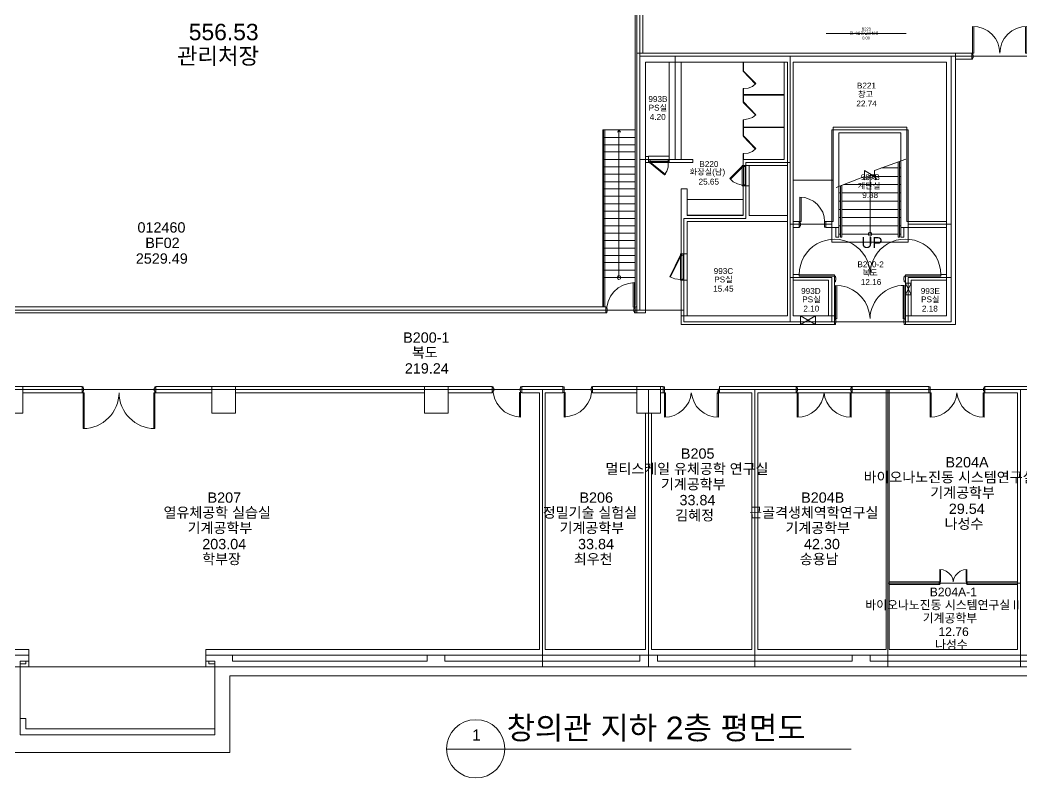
# Model space of a CAD drawing. Header units: millimetres. Extents: x -750 to 93466, y 13039 to 66109.
# Drawn here: x 40358 to 74316, y 13039 to 38732 of the extents above; entities that cross this region are included whole.
import ezdxf

# ---------------------------------------------------------------- set-up
doc = ezdxf.new("R2010")
doc.units = ezdxf.units.MM
doc.layers.add('PDF_문자', color=7, linetype='Continuous')
doc.layers.add('PDF_형상', color=7, linetype='Continuous')
doc.styles.add('PDF 맑은고딕', font='Arial.ttf')

msp = doc.modelspace()

# ---------------------------------------------------------------- linework, layer by layer
at = {"layer": 'PDF_형상', "lineweight": 5}
for points in [[(61864, 49514), (93466, 49514), (93466, 44109), (90768, 44109), (90768, 14398), (83112, 14398), (83112, 16506), (47464, 16506), (47464, 13904), (39855, 13904), (39855, 14398), (32703, 14398), (32703, 16506), (10951, 16506), (10951, 51214), (40159, 51214), (61864, 51214), (61864, 49514), (61864, 51214)], [(61275, 49514), (61265, 49514), (61265, 49011), (61265, 37603), (72065, 37603), (72065, 28408), (70365, 28408), (70365, 28703), (71761, 28703), (71761, 37308), (66565, 37308), (66565, 28703), (67962, 28703), (67962, 28408), (62766, 28408), (62766, 28703)], [(61066, 48963), (61208, 48963), (61208, 29054)], [(61465, 37603), (61465, 48507), (81963, 48507), (81963, 44404), (82162, 44404), (82162, 48507), (89771, 48507), (89771, 47557), (90170, 47557)], [(72683, 38515), (72683, 37603), (72645, 37603), (72645, 38515), (72825, 38496), (72996, 38448), (73158, 38363), (73300, 38249), (73414, 38106), (73499, 37954), (73547, 37774), (73566, 37603), (73585, 37774), (73632, 37954), (73718, 38106), (73832, 38249), (73974, 38363), (74126, 38448), (74307, 38496), (74478, 38515), (74478, 37603), (74440, 37603), (74440, 38515)], [(67677, 38277), (70393, 38277)], [(61265, 37603), (61265, 28807), (61560, 28807), (61560, 37308), (66366, 37308), (66366, 28703), (62766, 28703), (62766, 29909), (62965, 29909), (62965, 30802)], [(72065, 37603), (72616, 37603), (72645, 37603), (72645, 37555), (72664, 37555), (72664, 37451), (72645, 37451), (72645, 37403), (72616, 37403), (72616, 37603)], [(72065, 37403), (72616, 37403)], [(62358, 37308), (62358, 33908), (62567, 33908), (63165, 33908), (63165, 34003), (62567, 34003), (62567, 37308)], [(62766, 37308), (62766, 34003)], [(64884, 34202), (64865, 34202), (64865, 34003), (66261, 34003), (66261, 37308)], [(64865, 37308), (64865, 37004), (64884, 37004), (64884, 37308)], [(65283, 36558), (64865, 36995), (64884, 37004), (64865, 37004)], [(66261, 36207), (64884, 36207), (64884, 36406), (65036, 36425), (65179, 36482), (65293, 36577), (64884, 37004)], [(64884, 36406), (64865, 36406), (64865, 35960), (64884, 35960), (64865, 35941), (65283, 35513)], [(33007, 36216), (33007, 34706), (33007, 34668), (33007, 29007), (32855, 29007), (32855, 28807), (60211, 28807)], [(66261, 35105), (64884, 35105), (64884, 35352), (65036, 35380), (65179, 35428), (65293, 35523), (64884, 35960), (64884, 36188), (66261, 36188)], [(65283, 34354), (64865, 34791), (64884, 34810), (64865, 34810), (64865, 35352), (64884, 35352)], [(61208, 35010), (60116, 35010), (60116, 29007), (60211, 29007), (33206, 29007), (33206, 34668), (33007, 34668), (33206, 34668), (33206, 34706), (33007, 34706)], [(60135, 35010), (60135, 29007)], [(60182, 35010), (60182, 29007)], [(60610, 34934), (60657, 35010), (60714, 34934)], [(60657, 35010), (60657, 30004)], [(64884, 34003), (64884, 34202), (65036, 34221), (65179, 34278), (65293, 34373), (64884, 34810), (64884, 35086), (66261, 35086)], [(68009, 31704), (68009, 31372), (68114, 31372), (68114, 31704), (67667, 31704), (67667, 31904), (67914, 31904), (67914, 35105), (70412, 35105), (70412, 31904), (71761, 31904)], [(60116, 34753), (61208, 34753)], [(68114, 31704), (68114, 34905), (70213, 34905), (70213, 31704), (71761, 31704)], [(60116, 34506), (61208, 34506)], [(60116, 34259), (61208, 34259)], [(60116, 34003), (61208, 34003)], [(61560, 34107), (61664, 34107)], [(61664, 33917), (61664, 34117), (62358, 34117)], [(62320, 33993), (61712, 33993)], [(64865, 34003), (64865, 33803), (66366, 33803)], [(70384, 34012), (69320, 33632), (69320, 33433), (68978, 33632), (68978, 33433), (68019, 33053)], [(60116, 33756), (61208, 33756)], [(61664, 33908), (61560, 33908)], [(61693, 33898), (62206, 33480)], [(62320, 33936), (61712, 33936)], [(64865, 32103), (62965, 32103), (64865, 32103), (64865, 33110), (65065, 33110), (65065, 33803)], [(64837, 33775), (64419, 33357)], [(64875, 33148), (64875, 33765)], [(64932, 33148), (64932, 33765)], [(70118, 33718), (69558, 33718)], [(70118, 33917), (70118, 31372), (70165, 31372), (70165, 33936)], [(70165, 33718), (70213, 33718)], [(70213, 33946), (70213, 31885)], [(60116, 33509), (61208, 33509)], [(66565, 33309), (67914, 33309)], [(69168, 31476), (69168, 33471)], [(70118, 33433), (69320, 33433)], [(70165, 33433), (70213, 33433)], [(60116, 33252), (61208, 33252)], [(60116, 33005), (61208, 33005)], [(62965, 32103), (62965, 33005), (62766, 33005), (62766, 32103), (62766, 30802), (62965, 30802), (62965, 31904), (66366, 31904)], [(66366, 32103), (65065, 32103), (65065, 33110)], [(68114, 33091), (68114, 31885)], [(68161, 33110), (68161, 31372), (68209, 31372), (68209, 33129)], [(70118, 33157), (68285, 33157)], [(70165, 33157), (70213, 33157)], [(60116, 32758), (61208, 32758)], [(66831, 32730), (66831, 31904), (66793, 31904), (66793, 32730), (66955, 32711), (67107, 32664), (67249, 32588), (67382, 32483), (67477, 32360), (67563, 32217), (67610, 32065), (67629, 31904)], [(68161, 32872), (68114, 32872)], [(70118, 32872), (68209, 32872)], [(70165, 32872), (70213, 32872)], [(60116, 32502), (61208, 32502)], [(68161, 32597), (68114, 32597)], [(68161, 32312), (68114, 32312)], [(70118, 32597), (68209, 32597)], [(70118, 32312), (68209, 32312)], [(70165, 32597), (70213, 32597)], [(70165, 32312), (70213, 32312)], [(60116, 32255), (61208, 32255)], [(62965, 32122), (64865, 32122)], [(68161, 32037), (68114, 32037)], [(70118, 32037), (68209, 32037)], [(70165, 32037), (70213, 32037)], [(60116, 31752), (61208, 31752)], [(66565, 31904), (66765, 31904), (66765, 31704), (66565, 31704)], [(68161, 31752), (68114, 31752)], [(70118, 31752), (68209, 31752)], [(70165, 31752), (70213, 31752)], [(70213, 31704), (70213, 31372), (70317, 31372), (70317, 31704)], [(60116, 31505), (61208, 31505)], [(60116, 31258), (61208, 31258)], [(68161, 31476), (68114, 31476), (68161, 31476), (68114, 31476)], [(70118, 31476), (68209, 31476)], [(70165, 31476), (70213, 31476), (70165, 31476), (70213, 31476)], [(60116, 31001), (61208, 31001)], [(60116, 30754), (61208, 30754)], [(62747, 30773), (62766, 30764), (62405, 30023)], [(62785, 29947), (62785, 30764)], [(62842, 29947), (62842, 30764)], [(60116, 30507), (61208, 30507)], [(60116, 30251), (61208, 30251)], [(60116, 30004), (61208, 30004)], [(62965, 29909), (62965, 28703)], [(67962, 28703), (67962, 30051), (66765, 30051), (66765, 30108), (66565, 30108)], [(67762, 28703), (67762, 29909), (66565, 29909)], [(71761, 30108), (71562, 30108), (71562, 30051), (70365, 30051), (70365, 28703)], [(70564, 28703), (70564, 29909), (71761, 29909)], [(61142, 29833), (61142, 28997), (61180, 28997), (61180, 29833), (60980, 29804), (60800, 29747), (60629, 29652), (60486, 29519), (60372, 29367), (60287, 29187), (60249, 28997)], [(70327, 29738), (70327, 28608), (70289, 28608), (70289, 29738)], [(70564, 29814), (70365, 29415), (70564, 29415), (70365, 29814), (70564, 29814), (70564, 29415)], [(60211, 29007), (60211, 28798)], [(61208, 28798), (61208, 29007), (61265, 29007)], [(61208, 28807), (61265, 28807), (61265, 28997), (61265, 28798)], [(66812, 28703), (67316, 28408), (67316, 28703), (66812, 28408), (66812, 28703), (67316, 28703)], [(40454, 26100), (42458, 26100), (42458, 26309), (35486, 26309), (35486, 26299)], [(46856, 26100), (44956, 26100), (44927, 26100), (44927, 26157), (44908, 26157), (44908, 26252), (44927, 26252), (44927, 26299), (44956, 26299), (44956, 26100), (44956, 26309), (54065, 26309)], [(61560, 25407), (61560, 17399), (58159, 17399), (58159, 26100), (58758, 26100), (58758, 26309), (57361, 26309), (57361, 26100), (57960, 26100), (57960, 17399), (46656, 17399), (46656, 17200), (46960, 17200), (47559, 17200), (47559, 17000), (54160, 17000), (54160, 17200), (54759, 17200), (54759, 17000), (61360, 17000), (61360, 17200), (61959, 17200), (61959, 17000), (68560, 17000), (68560, 17200), (69168, 17200), (69168, 17000), (75770, 17000)], [(54863, 26100), (56364, 26100), (56364, 26309), (53809, 26309)], [(62158, 26100), (62196, 26100), (62196, 26157), (62206, 26157), (62206, 26252), (62196, 26252), (62196, 26299), (62158, 26299), (62158, 26100), (62158, 26309), (59764, 26309), (59764, 26100), (61265, 26100)], [(61759, 25407), (61759, 17399), (65160, 17399), (65160, 26100), (64067, 26100), (64067, 26309), (71163, 26309), (71163, 26100), (65359, 26100), (65359, 17399), (69710, 17399), (69710, 26204)], [(62063, 26100), (62158, 26100), (62158, 26309)], [(64067, 26214), (64029, 26214), (64029, 26166), (64010, 26166), (64010, 26071), (64029, 26071)], [(64029, 26157), (64029, 26100), (64067, 26100), (64067, 26299)], [(66660, 26100), (66660, 26309)], [(68560, 26309), (68560, 26100), (69662, 26100)], [(69814, 26204), (69814, 17399), (74164, 17399), (74164, 26100), (73063, 26100), (73063, 26309), (75665, 26309)], [(47663, 26100), (54065, 26100)], [(57285, 25274), (57285, 26109), (57323, 26109), (57323, 25274), (57133, 25302), (56953, 25359), (56782, 25454), (56639, 25587), (56516, 25739), (56440, 25919), (56392, 26109)], [(58834, 25274), (58834, 26109), (58796, 26109), (58796, 25274), (58986, 25302), (59175, 25359), (59337, 25454), (59489, 25587), (59603, 25739), (59688, 25919), (59726, 26109)], [(63991, 25274), (63991, 26100), (64029, 26100), (64029, 25274), (63858, 25283), (63697, 25331), (63545, 25407), (63412, 25511), (63288, 25634), (63203, 25777), (63146, 25938), (63108, 26100), (63079, 25938), (63022, 25777), (62927, 25634), (62813, 25511), (62680, 25407), (62529, 25331), (62367, 25283), (62196, 25274), (62196, 26100), (62234, 26100), (62234, 25274)], [(68494, 25274), (68494, 26100), (68532, 26100), (68532, 25274), (68361, 25283), (68199, 25331), (68047, 25407), (67905, 25511), (67791, 25634), (67705, 25777), (67639, 25938), (67610, 26100), (67582, 25938), (67525, 25777), (67430, 25634), (67316, 25511), (67183, 25407), (67031, 25331), (66869, 25283), (66698, 25274), (66698, 26100), (66736, 26100), (66736, 25274)], [(72996, 25274), (72996, 26100), (73034, 26100), (73034, 25274), (72863, 25283), (72702, 25331), (72550, 25407), (72407, 25511), (72293, 25634), (72208, 25777), (72141, 25938), (72113, 26100), (72084, 25938), (72027, 25777), (71932, 25634), (71818, 25511), (71685, 25407), (71533, 25331), (71362, 25283), (71201, 25274), (71201, 26100), (71239, 26100), (71239, 25274)], [(72426, 20106), (72426, 19688), (72445, 19688), (72445, 20106), (72331, 20097), (72227, 20049), (72141, 19983), (72065, 19897), (72008, 19802), (71989, 19688), (71970, 19802), (71913, 19897), (71837, 19983), (71752, 20049), (71647, 20097), (71533, 20106), (71533, 19688), (71552, 19688), (71552, 20106)], [(69814, 19593), (71514, 19593), (71533, 19593), (71533, 19622), (71543, 19622), (71543, 19669), (71533, 19669), (71533, 19688), (71514, 19688), (69814, 19688)], [(71514, 19688), (71514, 19593), (71514, 19688)], [(74164, 19688), (72464, 19688), (72464, 19593), (74164, 19593)], [(39760, 17200), (40653, 17200), (40653, 17399), (36008, 17399)], [(40653, 17000), (40359, 17000), (40359, 14502), (46960, 14502), (46960, 17000), (46656, 17000)], [(40359, 16905), (40558, 16905), (40558, 17000)], [(40653, 17200), (40653, 17000), (40653, 16801)], [(46656, 17200), (46656, 17000), (46656, 16801)], [(46960, 16905), (46761, 16905), (46761, 17000)], [(83568, 17200), (47559, 17200)], [(40359, 16801), (40653, 16801), (46656, 16801), (46960, 16801)], [(46960, 14702), (40558, 14702), (40558, 15053), (40359, 15053)], [(54816, 14018), (68522, 14018)]]:
    msp.add_lwpolyline(points, dxfattribs=at)
for points in [[(18854, 16801), (90464, 16801), (90464, 48612), (61360, 48612), (33102, 48612), (33102, 49106), (26253, 49106), (11255, 49106), (11255, 28902), (11255, 16801)], [(61360, 48612), (33102, 48612), (33102, 28902), (61360, 28902)], [(82067, 48612), (61360, 48612), (61360, 37508), (75067, 37508), (75067, 41507), (82067, 41507)], [(18455, 28902), (62861, 28902), (62861, 28807), (62861, 28503), (67867, 28503), (71913, 28503), (71913, 37508), (78866, 37508), (78866, 34003), (76311, 34003), (76311, 28503), (84964, 28503), (84964, 26204), (18455, 26204)], [(62567, 34003), (62567, 37508), (66461, 37508), (66461, 33908), (64960, 33908), (64960, 32008), (62861, 32008), (62861, 28902), (61360, 28902), (61360, 34003), (62567, 34003), (62567, 37508), (61360, 37508), (61360, 34003)], [(71913, 31809), (70460, 31809), (70460, 35010), (67867, 35010), (67867, 31809), (66461, 31809), (66461, 37508), (71913, 37508)], [(67867, 31201), (70460, 31201), (70460, 35010), (67867, 35010)], [(61664, 33898), (61693, 33898), (61693, 33936), (61712, 33936), (61712, 33993), (61693, 33993), (61664, 33993)], [(62358, 33898), (62329, 33898), (62329, 33936), (62320, 33936), (62320, 33993), (62329, 33993), (62358, 33993)], [(62329, 33898), (61693, 33898), (61712, 33917), (62234, 33499), (62206, 33480), (62282, 33604), (62329, 33746)], [(64960, 32008), (62861, 32008), (62861, 28503), (66461, 28503), (66461, 33908), (64960, 33908)], [(64837, 33138), (64837, 33775), (64856, 33756), (64438, 33338), (64419, 33357), (64533, 33252), (64675, 33176)], [(64837, 33803), (64837, 33775), (64875, 33775), (64875, 33765), (64932, 33765), (64932, 33775), (64932, 33803)], [(69168, 33471), (68940, 33357), (68969, 33319), (69168, 33414), (69358, 33319), (69387, 33357)], [(64837, 33110), (64837, 33138), (64875, 33138), (64875, 33148), (64932, 33148), (64932, 33138), (64932, 33110)], [(64865, 32645), (62965, 32645), (62965, 32103), (64865, 32103)], [(61208, 32008), (60116, 32008)], [(67867, 31809), (67867, 31201), (70460, 31201), (70460, 31809), (71913, 31809), (71913, 30004), (70460, 30004), (70460, 28503), (67867, 28503), (67867, 30004), (66461, 30004), (66461, 31809)], [(66765, 31904), (66765, 31714), (66793, 31714), (66793, 31761), (66812, 31761), (66812, 31856), (66793, 31856), (66793, 31904)], [(67667, 31904), (67667, 31714), (67629, 31714), (67629, 31761), (67620, 31761), (67620, 31856), (67629, 31856), (67629, 31904)], [(69225, 31476), (69206, 31524), (69168, 31543), (69121, 31524), (69102, 31476), (69121, 31429), (69168, 31410), (69206, 31429)], [(62747, 29937), (62747, 30773), (62377, 30032), (62548, 29956)], [(62747, 30802), (62747, 30773), (62785, 30773), (62785, 30764), (62842, 30764), (62842, 30773), (62842, 30802)], [(61208, 30507), (60116, 30507)], [(60724, 30004), (60705, 30051), (60657, 30070), (60619, 30051), (60600, 30004), (60619, 29956), (60657, 29937), (60705, 29956)], [(62747, 29909), (62747, 29937), (62785, 29937), (62785, 29947), (62842, 29947), (62842, 29937), (62842, 29909)], [(66461, 28503), (67867, 28503), (67867, 30004), (66461, 30004)], [(67962, 30099), (67962, 30051), (66765, 30051), (66765, 30099)], [(67962, 30051), (68000, 30051), (68000, 30004), (68009, 30004), (68009, 29909), (68000, 29909), (68000, 29861), (67962, 29861)], [(70327, 29861), (70327, 29909), (70317, 29909), (70317, 30004), (70327, 30004), (70327, 30051), (70365, 30051), (70365, 29861)], [(70365, 30099), (70365, 30051), (71562, 30051), (71562, 30099)], [(70460, 28503), (71913, 28503), (71913, 30004), (70460, 30004)], [(60211, 28997), (60211, 28807), (60249, 28807), (60249, 28855), (60258, 28855), (60258, 28950), (60249, 28950), (60249, 28997)], [(61208, 28997), (61208, 28807), (61180, 28807), (61180, 28855), (61161, 28855), (61161, 28950), (61180, 28950), (61180, 28997)], [(70365, 28608), (70365, 28408), (70327, 28408), (70327, 28465), (70317, 28465), (70317, 28560), (70327, 28560), (70327, 28608)], [(36455, 16801), (58064, 16801), (58064, 26204), (36455, 26204)], [(39656, 26309), (40454, 26309), (40454, 25407), (39656, 25407)], [(42458, 26100), (42458, 26299), (42496, 26299), (42496, 26252), (42505, 26252), (42505, 26157), (42496, 26157), (42496, 26100)], [(46856, 26309), (47663, 26309), (47663, 25407), (46856, 25407)], [(54065, 26309), (54863, 26309), (54863, 25407), (54065, 25407)], [(56364, 26109), (56364, 26299), (56392, 26299), (56392, 26252), (56411, 26252), (56411, 26157), (56392, 26157), (56392, 26109)], [(57361, 26109), (57361, 26299), (57323, 26299), (57323, 26252), (57314, 26252), (57314, 26157), (57323, 26157), (57323, 26109)], [(58064, 16801), (61664, 16801), (61664, 26204), (58064, 26204)], [(58758, 26109), (58758, 26299), (58796, 26299), (58796, 26252), (58805, 26252), (58805, 26157), (58796, 26157), (58796, 26109)], [(59764, 26109), (59764, 26299), (59726, 26299), (59726, 26252), (59717, 26252), (59717, 26157), (59726, 26157), (59726, 26109)], [(61265, 26309), (62063, 26309), (62063, 25407), (61265, 25407)], [(61664, 16801), (65264, 16801), (65264, 26204), (61664, 26204)], [(69767, 26204), (69767, 16801), (65264, 16801), (65264, 26204)], [(66660, 26100), (66660, 26299), (66698, 26299), (66698, 26252), (66708, 26252), (66708, 26157), (66698, 26157), (66698, 26100)], [(68560, 26100), (68560, 26299), (68532, 26299), (68532, 26252), (68513, 26252), (68513, 26157), (68532, 26157), (68532, 26100)], [(69767, 19641), (74269, 19641), (74269, 26204), (69767, 26204)], [(71163, 26100), (71163, 26299), (71201, 26299), (71201, 26252), (71210, 26252), (71210, 26157), (71201, 26157), (71201, 26100)], [(73063, 26100), (73063, 26299), (73034, 26299), (73034, 26252), (73015, 26252), (73015, 26157), (73034, 26157), (73034, 26100)], [(74269, 16801), (84964, 16801), (84964, 26204), (74269, 26204)], [(69767, 19641), (74269, 19641), (74269, 16801), (69767, 16801)], [(72464, 19688), (72464, 19593), (72445, 19593), (72445, 19622), (72436, 19622), (72436, 19669), (72445, 19669), (72445, 19688)]]:
    msp.add_lwpolyline(points, close=True, dxfattribs=at)
for points in [[(71562, 30099, 1.007425), (69168, 30099, 1.002691), (66765, 30099)], [(70336, 29738, 0.410071), (69168, 28617), (69140, 28817), (69083, 29007), (68997, 29177), (68874, 29339), (68731, 29481), (68570, 29586), (68389, 29671), (68190, 29719), (68000, 29738), (68000, 28608), (68000, 28560), (68009, 28560), (68009, 28465), (68000, 28465), (68000, 28408), (67962, 28408), (67962, 28608), (68000, 28608), (68038, 28608), (68038, 29738)], [(42534, 24884), (42534, 26100), (42496, 26100), (42496, 24884, 0.411765), (43712, 26100, 0.41176), (44927, 24884), (44927, 26100), (44889, 26100), (44889, 24884)]]:
    msp.add_lwpolyline(points, format="xyb", dxfattribs=at)
msp.add_circle((55804, 14027), 988, dxfattribs=at)

# ---------------------------------------------------------------- texts
at = {"layer": 'PDF_문자', "attachment_point": 4, "style": 'PDF 맑은고딕'}
for s, insert, char_height in [('556.53', (46077, 38322), 554), ('B223', (68883, 38427), 95.7), ('전기실출입신청용', (68475, 38275), 95.7), ('0.00', (68902, 38123), 95.7), ('관리처장', (45678, 37486), 554), ('B221', (68722, 36510), 198.3), ('창고', (68760, 36206), 198.3), ('993B', (61655, 36054), 198.3), ('22.74', (68703, 35902), 198.3), ('PS실', (61664, 35750), 198.3), ('4.20', (61702, 35446), 198.3), ('화장실(남)', (63051, 33556), 198.3), ('B220', (63383, 33850), 198.3), ('25.65', (63355, 33252), 198.3), ('997B', (68855, 33404), 198.3), ('계단실', (68750, 33100), 198.3), ('9.88', (68902, 32796), 198.3), ('012460', (44338, 31699), 348.8), ('BF02', (44604, 31176), 348.8), ('UP', (68873, 31186), 369.3), ('2529.49', (44282, 30644), 348.8), ('993C', (63868, 30222), 198.3), ('B200-2', (68741, 30449), 198.3), ('복도', (68912, 30155), 198.3), ('PS실', (63887, 29927), 198.3), ('12.16', (68855, 29851), 198.3), ('15.45', (63849, 29623), 198.3), ('993D', (66831, 29547), 198.3), ('993E', (70887, 29547), 198.3), ('PS실', (66869, 29253), 198.3), ('PS실', (70897, 29253), 198.3), ('2.10', (66907, 28949), 198.3), ('2.18', (70925, 28949), 198.3), ('B200-1', (53343, 27966), 348.8), ('복도', (53638, 27443), 348.8), ('219.24', (53400, 26921), 348.8), ('B205', (62757, 24033), 348.8), ('B204A', (71723, 23739), 348.8), ('멀티스케일 유체공학 연구실', (60201, 23502), 348.79), ('바이오나노진동 시스템연구실Ⅱ', (68950, 23217), 348.79), ('기계공학부', (62082, 22979), 348.8), ('기계공학부', (71210, 22694), 348.8), ('B207', (46713, 22542), 348.8), ('B206', (59318, 22542), 348.8), ('33.84', (62709, 22457), 348.8), ('B204B', (66832, 22542), 348.8), ('열유체공학 실습실', (45222, 22020), 348.8), ('정밀기술 실험실', (58074, 22020), 348.8), ('김혜정', (62567, 21925), 348.8), ('근골격생체역학연구실', (65074, 22020), 348.8), ('29.54', (71837, 22162), 348.8), ('기계공학부', (46039, 21497), 348.8), ('기계공학부', (58644, 21497), 348.8), ('기계공학부', (66300, 21497), 348.8), ('나성수', (71695, 21640), 348.8), ('203.04', (46533, 20966), 348.8), ('33.84', (59271, 20966), 348.8), ('42.30', (66927, 20966), 348.8), ('학부장', (46533, 20443), 348.8), ('최우천', (59128, 20443), 348.8), ('송용남', (66784, 20443), 348.8), ('B204A-1', (71191, 19343), 294.1), ('바이오나노진동 시스템연구실Ⅱ', (69007, 18888), 294.08), ('기계공학부', (70954, 18441), 294.1), ('12.76', (71486, 17995), 294.1), ('나성수', (71372, 17539), 294.1), ('창의관 지하 2층 평면도', (56848, 14695), 765.97), ('1', (55680, 14494), 383)]:
    msp.add_mtext(s, dxfattribs=dict(at, insert=insert, char_height=char_height))

doc.saveas('drawing.dxf')
